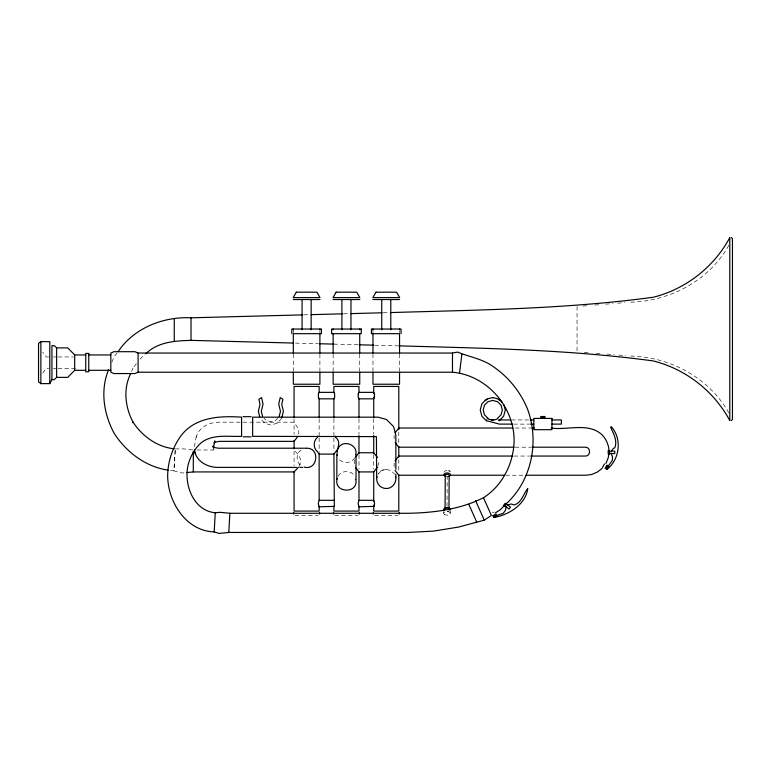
<?xml version="1.0" encoding="UTF-8"?>
<svg xmlns="http://www.w3.org/2000/svg" width="771" height="771" viewBox="0 0 771 771"><rect width="100%" height="100%" fill="white"/><g stroke="black" fill="none" stroke-linecap="round" stroke-linejoin="round"><path stroke-width="0.58" stroke-dasharray="3.85 2.89" d="M443.73 513.293L443.739 511.385M447.026 506.451L447.209 476.642M450.235 513.322L450.254 510.46M175.296 450.409L173.909 470.869L169.321 470.281M175.113 450.389L173.909 470.869L182.11 473.018L185.464 472.69M298.743 434.256L298.743 429.293L294.069 422.19L218.54 422.19C209.114 422.277 198.484 427.635 196.104 437.35M354.303 459.863L354.303 464.826M394.126 435.133L394.126 440.096M394.126 463.159L394.126 468.122M194.359 446.717L196.422 435.654M213.153 449.647L213.48 447.893M377.761 466.368L378.725 462.34L378.397 459.863M299.061 466.445L301.085 460.962L299.061 455.488L294.069 450.004L294.069 465.549M111.853 362.148L114.185 356.713L117.462 352.443M131.581 371.497L133.335 367.391L133.007 367.95L136.525 363.526M728.817 245.284C709.175 280.692 669.459 301.49 629.531 302.222M42.752 373.106L46.25 368.316L48.612 368.316M338.132 476.266C341.495 470.021 351.383 470.021 354.737 476.266M354.737 457.829C351.383 464.065 341.495 464.065 338.132 457.829M140.052 359.093L144.909 354.4M277.782 418.075L275.671 420.397L270.881 421.804L266.091 420.397L263.981 418.075M281.743 418.161L277.155 423.202L270.881 425.052L264.617 423.202L260.02 418.161M301.153 450.004C295.756 453.377 295.756 462.215 301.153 465.588M492.332 512.84L494.182 511.973M386.261 469.337L381.472 470.628L377.954 474.136A9.589 9.589 0 0 1 386.261 469.337L391.051 470.628L394.569 474.136M583.001 306.039L588.967 305.547M594.933 305.056L600.898 304.574M605.669 304.179L612.829 303.591M617.6 303.205L624.751 302.618M303.899 314.847L309.903 314.693M343.529 313.807L349.533 313.643M383.158 312.766L389.162 312.602M175.296 448.924L183.633 448.886L193.299 450.004M48.612 356.954L46.25 356.954L42.752 352.164M53.334 356.954L56.871 356.954M58.047 356.954L73.39 356.954M53.334 368.316L56.871 368.316M58.047 368.316L75.751 368.316M511.395 419.944L529.137 419.944M513.621 424.117L529.079 424.117M515.211 428.03L530.814 428.03M515.173 447.199L530.776 447.199M196.904 450.004L216.092 450.004M513.978 456.056L529.571 456.056M505.612 475.225L524.81 475.225M294.985 515.51L318.23 515.51M334.816 515.51L358.062 515.51M374.639 515.51L397.884 515.51M295.495 343.114L318.317 343.712M333.92 344.126L357.937 344.753M374.754 345.196L397.566 345.803M584.196 352.241L590.162 352.733M596.128 353.224L602.093 353.706M606.864 354.101L614.015 354.689M618.795 355.074L625.946 355.662M630.717 356.057C670.259 356.983 709.368 377.906 728.817 412.89M577.055 306.53L577.055 351.653M399.551 330.759L399.551 332.696M399.551 354.14L399.551 370.986M398.8 431.991L398.8 443.971M398.8 459.555L398.8 472.739M373.723 418.807L373.723 434.381M373.723 454.755L373.723 469.144M372.971 329.786L372.971 332.696M372.971 354.14L372.971 370.986M359.729 354.14L359.729 370.986M358.978 418.807L358.978 434.381M358.978 454.755L358.978 469.144M333.901 418.807L333.901 436.781M333.901 437.976L333.901 451.16M333.149 354.14L333.149 370.986M319.898 330.759L319.898 332.696M319.898 354.14L319.898 370.986M319.146 418.807L319.146 436.781M319.146 437.976L319.146 452.365M294.069 418.807L294.069 434.381M293.317 329.786L293.317 332.696M293.317 354.14L293.317 370.986M448.192 476.295A1.956 1.099 0.3 0 1 447.209 476.439M449.821 510.421A3.257 1.831 0.3 0 1 447.007 511.327M443.98 472.286A3.257 1.831 0.3 0 1 447.238 470.474M444.163 514.209A3.257 1.831 0.3 0 0 449.801 514.238A3.257 1.831 0.3 0 0 446.987 511.472A3.257 1.831 0.3 0 0 444.163 514.209"/><path stroke-width="1.16" d="M445.06 508.947L445.262 475.331M448.963 508.966L449.165 475.35A1.956 1.099 0.3 0 0 446.236 474.387A1.956 1.099 0.3 0 0 446.236 476.285M483.465 497.719L491.378 515.433L484.275 520.136L458.745 527.027L433.601 531.103L408.418 532.453L228.794 532.453L219.012 533.416L214.184 531.913L215.244 512.734L220.178 512.32L229.864 513.284L407.907 513.284C433.822 512.821 460.181 509.438 483.465 497.719C501.603 486.25 512.484 465.356 513.978 444.192C516.252 408.775 487.657 375.198 452.481 372.22L138.096 372.22L134.954 373.559L113.954 373.559L110.822 372.22L110.822 353.041L113.954 351.701L134.954 351.701L138.096 353.041L452.481 353.041L457.589 352.087C469.144 356.886 481.779 358.708 492.38 366.023C507.964 376.47 520.117 391.263 527.325 408.582C539.652 440.896 531.884 480.439 506.065 503.955M228.794 532.453L229.864 513.284M459.477 373.357L461.896 354.178M337.178 478.579C333.053 493.257 358.756 494.327 355.807 479.408M355.807 454.688C358.226 444.636 342.835 439.056 338.132 448.24M608.936 452.654L608.271 457.762L605.9 463.467M279.189 416.533L280.471 411.261L278.716 404.226L280.201 397.566L282.87 399.272L281.743 404.37L283.42 411.261L282.022 417.005M611.355 451.151L613.494 448.279L614.824 447.855C617.542 440.617 613.6 433.649 610.632 427.24C610.699 426.826 611.152 426.623 611.509 426.845C622.158 439.162 619.749 459.362 606.979 469.356L608.791 466.224M317.864 436.213L317.469 437.35C313.132 440.829 313.132 448.211 317.469 451.69L319.146 454.109L333.901 454.109L337.611 449.31M506.2 506.374L505.439 510.412L503.184 513.313L496.736 515.548L493.459 517.081L493.71 517.553C508.658 514.97 525.639 504.658 527.778 488.525C523.634 493.112 521.88 502.885 514.026 504.976L511.057 503.974L507.675 505.111M108.586 369.752C100.057 390.28 103.728 414.152 114.185 433.321L114.513 433.88C126.637 452.404 145.979 466.956 168.174 470.137M130.694 373.55C122.946 388.989 125.162 407.811 133.335 422.643L133.007 422.084C142.221 436.164 157.236 447.132 174.246 448.789M506.374 503.396L503.955 506.19L503.367 505.786L504.918 503.55M49.787 383.621L49.787 341.64L40.873 341.64L38.55 343.413L38.55 381.857L40.873 383.621L49.787 383.621L51.927 379.65L51.927 345.62L54.259 345.62L56.63 347.894L67.781 347.894L74.671 354.959L74.671 370.302L67.781 377.376L56.63 377.376L54.259 379.65L51.927 379.65M602.459 467.486L604.493 463.959M605.1 468.431L607.047 465.058M607.432 465.742L605.881 468.431L607.095 469.163M610.873 453.03L612.54 456.779L612.357 460.441L608.329 465.963L606.517 469.096L606.999 469.327M504.244 506.451L506.017 503.212M297.789 436.569L294.069 441.359L219.427 441.359L215.398 442.082L214.097 443.084L214.791 440.887L213.48 447.893L213.153 446.13L213.779 447.787M355.768 456.885L358.978 452.75L373.723 452.75L377.433 457.55M395.089 432.82L398.8 428.03L512.811 428.03M377.433 467.13L373.723 471.929L358.978 471.929L355.768 467.795M395.089 460.846L398.8 456.056L512.773 456.056M298.473 467.207L294.069 471.929L193.299 471.929L186.582 472.584M118.194 351.509C133.913 328.012 163.51 316.389 191.025 317.816L302.704 314.876M608.917 450.534L609.447 453.541L608.213 454.158L608.213 450.534L609.302 450.476M319.146 453.56L319.146 500.302L318.278 503.569L319.146 506.807L334.335 506.374L333.901 453.56M358.978 500.321L358.101 503.569L358.978 506.807L374.157 506.374L374.59 503.569L373.723 500.321L358.978 500.321L358.978 471.534M497.555 418.306L501.063 414.798L502.355 410.008L501.063 405.218L497.555 401.701L492.765 400.419L487.966 401.701L484.458 405.218L483.176 410.008L484.458 414.798L487.966 418.306M499.03 420.87L503.617 416.273L505.304 410.008L503.897 404.785M504.407 505.603L500.283 509.708L495.329 512.888M731.313 420.6L732.411 419.549L732.45 418.027L732.45 240.157L732.411 238.634L731.313 237.584M602.141 468.373L597.236 472.141L591.521 474.502L586.018 475.225L526.015 475.225M145.825 353.716C158.016 341.804 175.094 340.849 191.025 340.368L293.096 343.047M492.669 515.732L496.196 514.074M496.129 514.855L493.315 516.175L493.893 517.466M493.691 517.563L496.958 516.021M492.765 397.47L486.491 399.147L481.904 403.734L480.227 410.008L481.904 416.273L486.491 420.87M311.108 314.655L342.334 313.836M350.738 313.614L381.963 312.795M390.367 312.573C478.107 309.952 566.271 309.075 653.355 297.23C685.766 289.077 713.985 267.074 729.79 237.622L729.79 420.561C713.985 391.109 685.766 369.097 653.355 360.953C569.065 349.456 483.716 348.347 398.771 345.832M293.211 299.534L320.004 299.534M333.043 299.534L359.835 299.534M372.865 299.534L399.657 299.534M74.671 354.959L85.745 354.959M88.752 354.959L110.822 354.959M74.671 370.302L85.745 370.302M88.752 370.302L110.822 370.302M540.731 416.494L545.058 416.494M243.058 416.687L251.173 416.687M540.731 417.468L545.058 417.468M491.32 419.944L493.681 419.944M498.403 419.944L510.363 419.944M530.284 419.944L533.831 419.944M551.949 419.944L561.346 419.944L561.346 424.117L551.949 424.117M512.436 424.117L499.357 424.117L486.597 420.696L486.597 419.944M530.265 424.117L533.831 424.117M532.009 428.03L534.409 428.03M551.217 428.03C567.726 430.469 588.427 422.065 602.141 434.883C606.931 440 609.697 447.132 608.917 454.158L609.302 454.206M243.058 436.82L251.173 436.82M513.978 447.199L398.8 447.199L395.089 442.409M531.971 447.199L584.765 447.199C591.116 446.476 591.116 456.779 584.765 456.056L530.776 456.056M306.154 448.211L218.27 448.211L214.242 447.488L212.941 446.496M609.447 451.151L614.795 451.151L614.795 453.541L609.447 453.541M296.613 467.38L217.383 467.38C207.958 467.293 197.328 461.945 194.947 452.22M299.871 467.38L302.666 467.38M444.404 475.225L398.8 475.225L395.089 470.435M450.409 475.225L504.407 475.225M319.146 500.321L333.901 500.321M319.512 343.741L333.92 344.126M359.141 344.791L373.55 345.167M215.244 512.734C193.463 510.884 183.749 484.564 187.979 465.52C190.292 456.297 194.928 447.633 202.522 441.716C214.078 434.015 228.534 436.868 241.583 436.338L241.583 417.169C219.889 415.665 194.812 416.995 180.713 436.155C172.569 447.585 167.972 461.154 167.654 475.187C167.596 501.516 185.772 530.949 214.184 531.913M306.607 448.211C320.611 447.884 317.575 470.994 304.131 467.062M506.104 504.022L510.498 507.067L509.13 509.033L504.735 505.988M499.03 399.147L502.094 402.211M493.411 516.127L493.797 516.927M475.582 500.649L484.275 520.136M468.826 504.379L476.729 522.092M335.183 436.213L335.578 437.35C342.131 442.178 336.127 449.435 337.178 455.516M262.574 416.533L261.292 411.261L263.046 404.226L261.562 397.566L258.892 399.272L260.02 404.37L258.343 411.261L259.74 417.005M194.543 450.052L195.265 453.917M395.523 476.449C397.2 482.28 392.333 488.631 386.261 488.515A9.589 9.589 0 0 1 377 476.449M452.481 353.041L452.481 372.22M401.074 333.67L401.074 329.034L371.449 329.034L371.449 333.67L399.551 333.67L399.551 352.935M399.551 329.034L399.551 329.786M399.551 372.191L399.551 384.237L372.971 384.237L372.971 372.191M399.176 512.561L399.176 514.035M398.8 429.592L398.8 386.444L373.723 386.444L373.723 393.634M398.8 446.37L398.8 457.155M398.8 475.129L398.8 511.086L373.723 511.086L373.723 505.092M395.851 469.337L395.851 435.085L393.576 426.585L386.435 419.443L377.935 417.169L252.647 417.169L252.647 436.338L376.412 436.608L376.672 477.644M395.851 474.136L395.851 477.644M390.791 299.534L390.791 329.786M381.732 299.534L381.732 329.786M373.723 397.229L373.723 417.603M373.723 435.586L373.723 453.56M373.723 471.534L373.723 501.497M373.347 512.561L373.347 514.035M372.971 329.034L372.971 329.786M372.971 333.67L372.971 352.935M359.729 329.034L359.729 329.786M359.729 333.67L359.729 352.935M359.729 372.191L359.729 384.237L333.149 384.237L333.149 372.191M359.353 512.561L359.353 514.035M358.978 392.439L358.978 386.444L333.901 386.444L333.901 392.439M358.978 398.434L358.978 417.603M358.978 435.586L358.978 453.56M358.978 506.296L358.978 511.086L333.901 511.086L333.901 506.296M356.019 454.909L356.019 479.176M350.969 299.534L350.969 329.786M341.9 299.534L341.9 329.786M336.85 454.909L336.85 479.176M333.901 398.434L333.901 417.603M333.525 512.561L333.525 514.035M333.149 329.034L333.149 329.786M333.149 333.67L333.149 352.935M319.898 329.034L319.898 329.786M319.898 333.67L319.898 352.935M319.898 372.191L319.898 384.237L293.317 384.237L293.317 372.191M319.522 512.561L319.522 514.035M319.146 392.439L319.146 386.444L294.069 386.444L294.069 417.603M319.146 398.434L319.146 417.603M319.146 506.296L319.146 511.086L294.069 511.086L294.069 471.534M311.147 299.534L311.147 329.786M302.078 299.534L302.078 329.786M294.069 440.376L294.069 448.77M293.693 512.561L293.693 514.035M293.317 329.034L293.317 329.786M293.317 352.935L293.317 333.67L321.43 333.67L321.43 329.034L291.795 329.034L291.795 333.67M193.299 451.469L193.299 471.929M191.025 317.816L191.025 340.368M174.256 319.127L174.256 341.245M138.096 353.041L138.096 372.22M56.63 347.894L56.63 377.376M40.873 341.64L40.873 383.621M444.183 510.392A3.257 1.831 0.3 0 1 446.168 507.723A3.257 1.831 0.3 0 1 450.264 509.506M445.59 476.372A3.257 1.831 0.3 0 1 444.722 473.616A3.257 1.831 0.3 0 1 449.715 473.635A3.257 1.831 0.3 0 1 448.847 476.391M445.32 508.397A1.956 1.099 0.3 0 1 448.703 508.417M448.857 470.724A3.257 1.831 0.3 0 1 450.052 471.399M497.285 418.981A11.064 11.064 0 0 1 487.233 418.47M485.373 400.66A11.064 11.064 0 0 1 487.233 399.311M492.765 397.826A11.064 11.064 0 0 1 500.157 400.66M318.394 393.971L318.394 397.219L319.146 398.838L333.901 398.838L334.653 397.219L334.653 393.971L333.901 392.352L319.146 392.352L318.394 393.971M358.216 393.971L358.216 397.219L358.978 398.838L373.723 398.838L374.475 397.219L374.475 393.971L373.723 392.352L358.978 392.352L358.216 393.971M296.295 292.18L293.211 297.606L320.004 297.606L316.929 292.18L296.295 292.18M336.117 292.18L333.043 297.606L359.835 297.606L356.751 292.18L336.117 292.18M375.949 292.18L372.865 297.606L399.657 297.606L396.573 292.18L375.949 292.18M361.252 329.034L331.617 329.034L331.617 333.67L361.252 333.67L361.252 329.034M88.752 353.455L85.745 353.455L85.745 371.805L88.752 371.805L88.752 353.455M551.949 418.412L533.831 418.412L533.831 429.678L551.949 429.678L551.949 418.412"/></g></svg>
